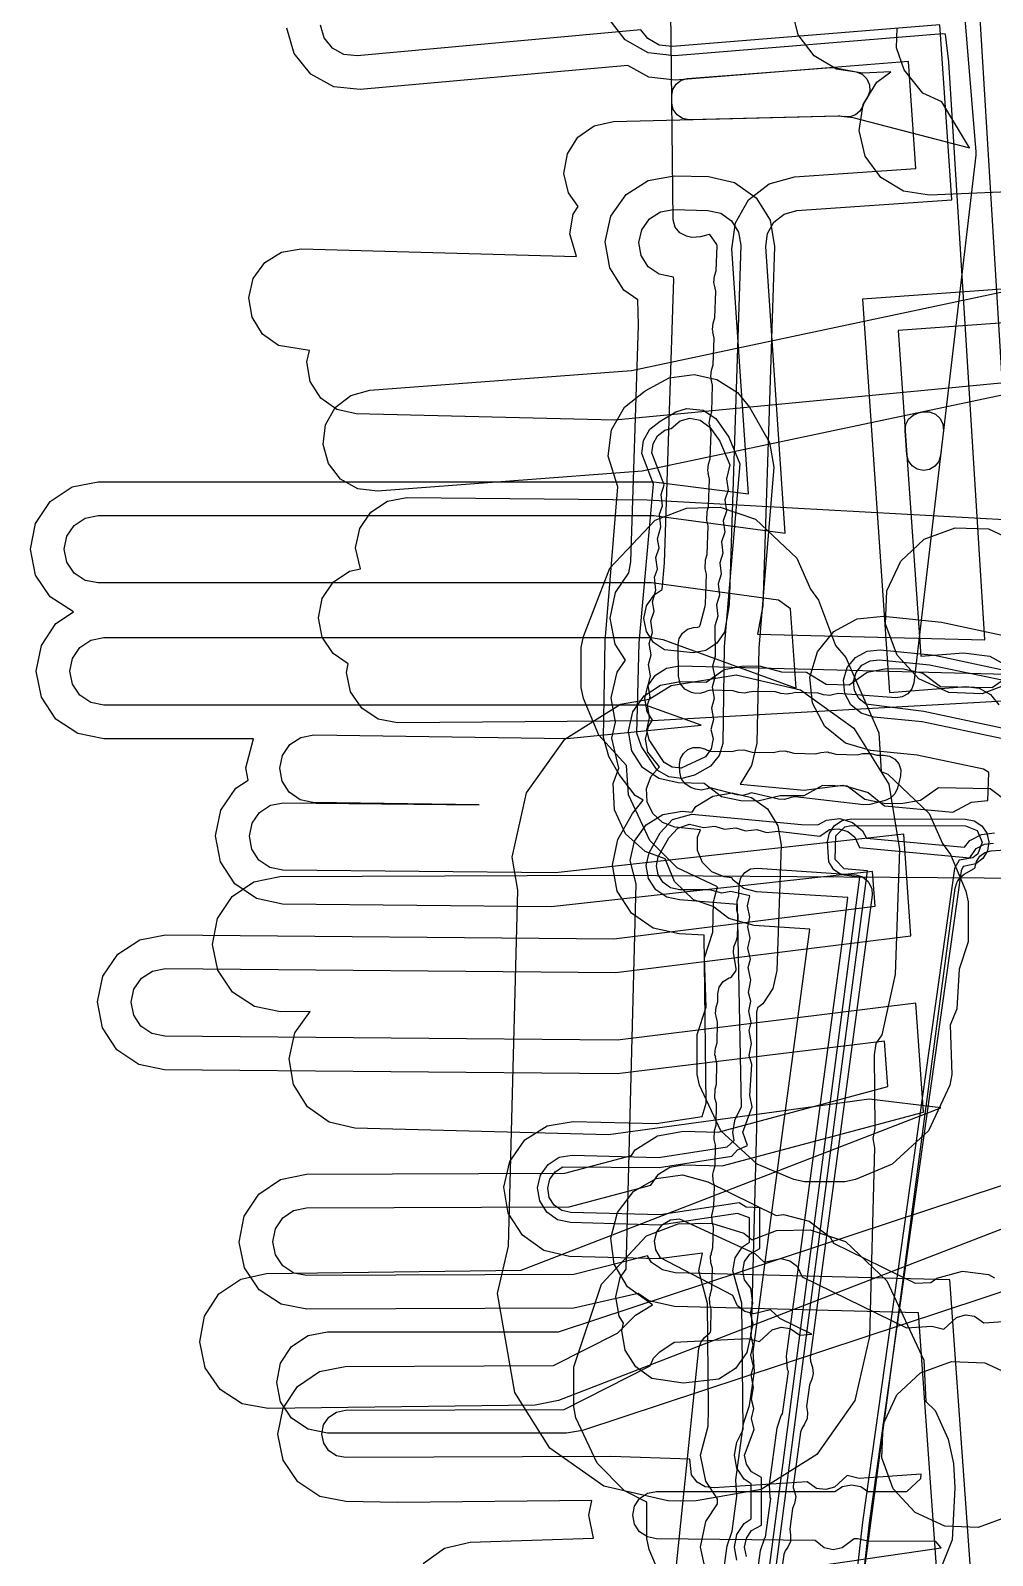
# Model space of a CAD drawing. Header units: metres. Extents: x -3943 to -3664, y 4962 to 6622.
# Drawn here: x -3885.01 to -3856.53, y 5718.5 to 5763.66 of the extents above; entities that cross this region are included whole.
import ezdxf

# ---------------------------------------------------------------- set-up
doc = ezdxf.new("R2010")
doc.units = ezdxf.units.M
for name, color, linetype in [('AI_GREENING_ALLOWED_ZONE', 4, 'Continuous'), ('AI_GREENING_EXCLUSIONS', 1, 'Continuous'), ('AI_GREENING_LAWN', 82, 'Continuous')]:
    doc.layers.add(name, color=color, linetype=linetype)

msp = doc.modelspace()

# ---------------------------------------------------------------- linework, layer by layer
at = {"layer": 'AI_GREENING_ALLOWED_ZONE'}
for points in [[(-3866.026, 5761.73), (-3865.993, 5761.915), (-3865.895, 5762.074), (-3865.745, 5762.186), (-3865.564, 5762.235), (-3861.308, 5762.56), (-3861.174, 5762.552), (-3860.563, 5762.432), (-3860.386, 5762.361), (-3860.249, 5762.227), (-3860.171, 5762.052), (-3860.166, 5761.861), (-3860.232, 5761.682), (-3860.337, 5761.509), (-3860.369, 5761.422), (-3860.455, 5761.273), (-3860.587, 5761.162), (-3860.748, 5761.102), (-3860.921, 5761.101), (-3861.053, 5761.123), (-3861.1, 5761.126), (-3865.511, 5761.017), (-3865.705, 5761.051), (-3865.871, 5761.157), (-3865.983, 5761.319), (-3866.023, 5761.511), (-3866.026, 5761.73)], [(-3858.07, 5751.072), (-3858.124, 5750.897), (-3858.239, 5750.753), (-3858.397, 5750.66), (-3858.578, 5750.631), (-3858.758, 5750.669), (-3858.912, 5750.769), (-3859.019, 5750.918), (-3859.065, 5751.096), (-3859.115, 5751.81), (-3859.095, 5751.987), (-3859.015, 5752.146), (-3858.884, 5752.267), (-3858.719, 5752.334), (-3858.583, 5752.362), (-3858.394, 5752.366), (-3858.218, 5752.3), (-3858.079, 5752.173), (-3857.997, 5752.003), (-3857.983, 5751.815), (-3858.07, 5751.072)]]:
    msp.add_lwpolyline(points, close=True, dxfattribs=at)
at = {"layer": 'AI_GREENING_EXCLUSIONS'}
for points in [[(-3850.925, 5759.097), (-3858.4, 5758.782), (-3859.171, 5758.902), (-3859.838, 5759.308), (-3860.298, 5759.938), (-3860.483, 5760.696), (-3860.363, 5761.467), (-3859.957, 5762.133), (-3859.54, 5762.438), (-3860.374, 5762.395), (-3861.146, 5762.509), (-3861.816, 5762.908), (-3862.282, 5763.534), (-3862.473, 5764.291)], [(-3856.722, 5711.626), (-3857.793, 5726.663), (-3865.923, 5726.869), (-3866.304, 5726.954), (-3866.623, 5727.179), (-3866.744, 5727.371), (-3868.927, 5726.82), (-3876.833, 5726.79), (-3877.216, 5726.864), (-3877.541, 5727.08), (-3877.759, 5727.404), (-3877.837, 5727.786), (-3877.762, 5728.169), (-3877.547, 5728.494), (-3877.223, 5728.712), (-3876.841, 5728.79), (-3869.064, 5728.819), (-3866.643, 5729.468), (-3866.418, 5729.789), (-3866.088, 5729.998), (-3865.703, 5730.064), (-3864.531, 5730.034), (-3858.573, 5731.631), (-3858.803, 5734.853), (-3867.633, 5733.761), (-3881.038, 5733.878), (-3881.42, 5733.957), (-3881.742, 5734.177), (-3881.956, 5734.503), (-3882.029, 5734.886), (-3881.95, 5735.268), (-3881.73, 5735.591), (-3881.404, 5735.805), (-3881.02, 5735.877), (-3867.682, 5735.761), (-3858.945, 5736.851), (-3859.159, 5739.862), (-3869.467, 5738.71), (-3877.545, 5738.789), (-3877.927, 5738.87), (-3878.249, 5739.09), (-3878.462, 5739.417), (-3878.534, 5739.8), (-3878.454, 5740.182), (-3878.234, 5740.504), (-3877.907, 5740.717), (-3877.523, 5740.789), (-3871.728, 5740.727), (-3876.651, 5740.797), (-3877.032, 5740.879), (-3877.354, 5741.1), (-3877.566, 5741.428), (-3877.636, 5741.811), (-3877.555, 5742.193), (-3877.333, 5742.514), (-3877.006, 5742.726), (-3876.622, 5742.797), (-3869.12, 5742.69), (-3865.156, 5743.083), (-3866.805, 5743.683), (-3882.844, 5743.683), (-3883.227, 5743.76), (-3883.551, 5743.976), (-3883.768, 5744.301), (-3883.844, 5744.683), (-3883.768, 5745.066), (-3883.551, 5745.391), (-3883.227, 5745.607), (-3882.844, 5745.683), (-3866.629, 5745.683), (-3866.287, 5745.623), (-3862.345, 5744.188), (-3862.514, 5746.537), (-3862.863, 5746.786), (-3862.863, 5746.786), (-3866.623, 5747.298), (-3883.013, 5747.298), (-3883.396, 5747.374), (-3883.72, 5747.591), (-3883.937, 5747.916), (-3884.013, 5748.298), (-3883.937, 5748.681), (-3883.72, 5749.005), (-3883.396, 5749.222), (-3883.013, 5749.298), (-3866.555, 5749.298), (-3862.67, 5748.778), (-3863.247, 5757.26), (-3863.197, 5757.646), (-3863.004, 5757.984), (-3862.696, 5758.223), (-3862.32, 5758.325), (-3857.731, 5758.649), (-3858.09, 5763.822), (-3866.008, 5763.184), (-3866.396, 5763.229), (-3866.737, 5763.419), (-3866.942, 5763.679), (-3875.345, 5762.907), (-3875.733, 5762.948), (-3876.075, 5763.135), (-3876.32, 5763.439), (-3876.43, 5763.813)], [(-3864.749, 5716.109), (-3864.389, 5718.784), (-3864.241, 5719.216), (-3864.096, 5720.255), (-3864.127, 5720.738), (-3863.902, 5722.41), (-3863.722, 5722.937), (-3863.58, 5723.95), (-3863.617, 5724.532), (-3861.935, 5737.05), (-3863.584, 5737.157), (-3864.338, 5737.358), (-3864.804, 5737.715), (-3865.388, 5737.911), (-3865.943, 5738.46), (-3866.227, 5739.134), (-3866.818, 5739.348), (-3867.395, 5739.874), (-3867.726, 5740.58), (-3867.762, 5741.36), (-3867.598, 5741.812), (-3867.805, 5742.698), (-3867.696, 5743.177), (-3867.82, 5743.899), (-3867.648, 5744.66), (-3867.398, 5745.014), (-3867.707, 5745.485), (-3867.852, 5746.252), (-3867.694, 5747.016), (-3867.299, 5747.595), (-3867.238, 5747.923), (-3867.011, 5754.933), (-3867.036, 5755.686), (-3867.444, 5755.972), (-3867.863, 5756.631), (-3867.998, 5757.399), (-3867.829, 5758.161), (-3867.381, 5758.8), (-3866.723, 5759.219), (-3865.954, 5759.354), (-3864.937, 5759.331), (-3864.17, 5759.16), (-3863.529, 5758.707), (-3863.112, 5758.041), (-3862.983, 5757.267), (-3863.328, 5746.618), (-3863.484, 5745.787), (-3856.757, 5745.612), (-3857.82, 5762.732), (-3857.922, 5763.547), (-3857.999, 5763.556), (-3865.947, 5762.906), (-3866.722, 5763), (-3867.402, 5763.384), (-3867.883, 5763.998)], [(-3863.86, 5715.217), (-3863.398, 5718.651), (-3863.272, 5719.02), (-3863.256, 5719.038), (-3863.096, 5720.185), (-3863.111, 5720.216), (-3863.136, 5720.605), (-3862.911, 5722.277), (-3862.784, 5722.646), (-3862.746, 5722.69), (-3862.57, 5723.946), (-3862.601, 5724.009), (-3862.626, 5724.399), (-3860.953, 5736.85), (-3860.817, 5737.98), (-3863.52, 5738.155), (-3863.897, 5738.255), (-3864.206, 5738.493), (-3864.248, 5738.565), (-3864.476, 5738.599), (-3864.837, 5738.746), (-3865.115, 5739.02), (-3865.266, 5739.38), (-3865.268, 5739.77), (-3865.18, 5739.988), (-3865.935, 5740.071), (-3866.302, 5740.204), (-3866.59, 5740.467), (-3866.755, 5740.82), (-3866.773, 5741.21), (-3866.64, 5741.577), (-3866.386, 5741.855), (-3866.739, 5742.287), (-3866.805, 5742.672), (-3866.719, 5743.052), (-3866.593, 5743.231), (-3866.755, 5743.488), (-3866.821, 5743.873), (-3866.735, 5744.253), (-3866.51, 5744.572), (-3866.18, 5744.78), (-3865.795, 5744.846), (-3855.711, 5744.584), (-3856.901, 5764.02)], [(-3857.793, 5712.583), (-3858.726, 5725.686), (-3865.949, 5725.869), (-3866.71, 5726.04), (-3867.022, 5726.261), (-3868.923, 5725.82), (-3876.829, 5725.79), (-3877.595, 5725.939), (-3878.246, 5726.37), (-3878.682, 5727.017), (-3878.837, 5727.782), (-3878.688, 5728.548), (-3878.257, 5729.199), (-3877.609, 5729.635), (-3876.845, 5729.79), (-3869.197, 5729.819), (-3867.224, 5730.348), (-3867.107, 5730.514), (-3866.447, 5730.931), (-3865.678, 5731.064), (-3864.65, 5731.038), (-3859.629, 5732.383), (-3859.725, 5733.73), (-3867.642, 5732.761), (-3881.046, 5732.878), (-3881.81, 5733.037), (-3882.455, 5733.476), (-3882.883, 5734.128), (-3883.029, 5734.895), (-3882.87, 5735.659), (-3882.431, 5736.304), (-3881.778, 5736.732), (-3881.012, 5736.877), (-3867.74, 5736.762), (-3860.01, 5737.726), (-3860.083, 5738.752), (-3869.6, 5737.704), (-3877.556, 5737.789), (-3878.319, 5737.95), (-3878.963, 5738.39), (-3879.39, 5739.044), (-3879.534, 5739.811), (-3879.373, 5740.575), (-3878.933, 5741.219), (-3878.568, 5741.457), (-3878.636, 5741.826), (-3878.408, 5742.683), (-3882.844, 5742.683), (-3883.61, 5742.836), (-3884.259, 5743.269), (-3884.692, 5743.918), (-3884.844, 5744.683), (-3884.692, 5745.449), (-3884.259, 5746.098), (-3883.741, 5746.443), (-3884.427, 5746.884), (-3884.861, 5747.533), (-3885.013, 5748.298), (-3884.861, 5749.064), (-3884.427, 5749.713), (-3884.427, 5749.713), (-3883.778, 5750.146), (-3883.013, 5750.298), (-3866.555, 5750.298), (-3863.751, 5749.935), (-3864.245, 5757.192), (-3864.145, 5757.965), (-3863.758, 5758.641), (-3863.142, 5759.118), (-3862.39, 5759.323), (-3858.797, 5759.576), (-3859.018, 5762.744), (-3865.928, 5762.187), (-3866.703, 5762.277), (-3867.327, 5762.625), (-3875.255, 5761.911), (-3876.031, 5761.994), (-3876.716, 5762.368), (-3877.206, 5762.975), (-3877.426, 5763.724)], [(-3854.431, 5753.396), (-3867.716, 5752.121), (-3875.372, 5752.307), (-3875.943, 5752.435), (-3876.421, 5752.773), (-3876.734, 5753.268), (-3876.833, 5753.845), (-3876.757, 5754.185), (-3877.669, 5754.329), (-3878.145, 5754.669), (-3878.455, 5755.166), (-3878.55, 5755.743), (-3878.418, 5756.313), (-3878.078, 5756.789), (-3877.581, 5757.099), (-3877.004, 5757.195), (-3868.848, 5756.97), (-3869.048, 5757.638), (-3868.95, 5758.215), (-3868.803, 5758.449), (-3869.089, 5758.855), (-3869.218, 5759.426), (-3869.118, 5760.002), (-3868.804, 5760.497), (-3868.326, 5760.834), (-3867.755, 5760.962), (-3861.076, 5761.127), (-3860.663, 5761.079), (-3857.21, 5760.184), (-3858.031, 5761.548), (-3858.595, 5761.799), (-3859.149, 5762.497), (-3859.375, 5763.147), (-3859.352, 5763.742)], [(-3853.846, 5763.761), (-3853.491, 5758.661), (-3853.59, 5757.887), (-3853.673, 5757.743), (-3853.636, 5757.17), (-3853.738, 5756.4), (-3854.126, 5755.726), (-3854.741, 5755.251), (-3855.491, 5755.047), (-3859.32, 5754.777), (-3858.653, 5745.13), (-3857.388, 5745.227), (-3856.615, 5745.134), (-3855.935, 5744.752), (-3855.453, 5744.14), (-3855.242, 5743.39), (-3855.165, 5742.412), (-3854.853, 5742.012), (-3854.647, 5741.259), (-3854.41, 5737.934), (-3853.969, 5738.106), (-3842.565, 5740.2), (-3830.38, 5742.602)], [(-3843.109, 5755.63), (-3866.9, 5750.606), (-3874.742, 5750.018), (-3875.323, 5750.089), (-3875.833, 5750.377), (-3876.194, 5750.838), (-3876.35, 5751.402), (-3876.279, 5751.983), (-3875.992, 5752.492), (-3875.531, 5752.853), (-3874.967, 5753.01), (-3867.224, 5753.59), (-3843.21, 5758.683)], [(-3855.562, 5756.045), (-3860.385, 5755.705), (-3859.578, 5744.056), (-3857.312, 5744.23), (-3856.925, 5744.183), (-3856.586, 5743.992), (-3856.345, 5743.686)], [(-3864.894, 5717.442), (-3865.172, 5718.741), (-3865.02, 5719.506), (-3864.672, 5720.027), (-3864.672, 5720.181), (-3865.02, 5720.702), (-3865.172, 5721.467), (-3864.953, 5722.332), (-3864.944, 5722.839), (-3864.973, 5725.959), (-3865.223, 5726.932), (-3865.119, 5727.453), (-3866.41, 5727.285), (-3869.054, 5727.356), (-3869.815, 5727.529), (-3870.451, 5727.98), (-3870.867, 5728.641), (-3870.999, 5729.41), (-3870.826, 5730.171), (-3870.375, 5730.808), (-3869.715, 5731.223), (-3868.945, 5731.355), (-3866.485, 5731.288), (-3865.13, 5731.5), (-3865.007, 5731.893), (-3865.064, 5736.867), (-3865.811, 5736.913), (-3866.574, 5737.076), (-3867.217, 5737.519), (-3867.641, 5738.173), (-3867.783, 5738.941), (-3867.62, 5739.704), (-3867.194, 5740.476), (-3866.876, 5740.869), (-3867.115, 5741.008), (-3867.589, 5741.628), (-3867.894, 5742.159), (-3868.049, 5742.722), (-3867.995, 5745.58), (-3867.625, 5750.142), (-3867.913, 5751.056), (-3867.816, 5751.83), (-3867.43, 5752.509), (-3866.814, 5752.988), (-3866.102, 5753.369), (-3865.36, 5753.472), (-3864.692, 5753.325), (-3864.079, 5752.934), (-3863.724, 5752.5), (-3863.137, 5751.462), (-3863.007, 5750.723), (-3863.45, 5745.365), (-3863.509, 5742.557), (-3863.662, 5741.89), (-3864, 5741.344), (-3862.108, 5741.167), (-3860.961, 5741.315), (-3860.213, 5741.093), (-3859.727, 5740.699), (-3857.706, 5740.511), (-3857.155, 5740.809), (-3856.666, 5740.86), (-3856.635, 5741.688), (-3856.801, 5741.785), (-3858.764, 5742.201), (-3860.14, 5742.333), (-3860.887, 5742.557), (-3861.492, 5743.05), (-3861.862, 5743.737), (-3861.941, 5744.513), (-3861.717, 5745.261), (-3861.224, 5745.866), (-3860.537, 5746.236), (-3859.76, 5746.314), (-3858.044, 5746.138), (-3855.97, 5745.697)], [(-3853.384, 5743.954), (-3866.603, 5743.22), (-3874.144, 5743.161), (-3874.718, 5743.27), (-3875.208, 5743.592), (-3875.536, 5744.076), (-3875.655, 5744.649), (-3875.605, 5744.908), (-3876.05, 5745.206), (-3876.376, 5745.692), (-3876.49, 5746.266), (-3876.376, 5746.84), (-3876.051, 5747.327), (-3875.565, 5747.652), (-3875.245, 5747.716), (-3875.386, 5748.341), (-3875.267, 5748.914), (-3874.937, 5749.397), (-3874.447, 5749.718), (-3873.872, 5749.826), (-3866.751, 5749.757), (-3853.844, 5749.051)], [(-3856.275, 5742.695), (-3858.612, 5743.191), (-3860.045, 5743.328), (-3860.419, 5743.44), (-3860.721, 5743.687), (-3860.906, 5744.03), (-3860.945, 5744.418), (-3860.833, 5744.792), (-3860.587, 5745.095), (-3860.243, 5745.28), (-3859.855, 5745.319), (-3858.252, 5745.16), (-3855.86, 5744.652)], [(-3856.077, 5740.81), (-3856.597, 5741.205), (-3858.131, 5741.234), (-3858.666, 5740.858), (-3859.242, 5740.755), (-3859.742, 5740.764), (-3860.313, 5740.889), (-3860.833, 5741.285), (-3861.56, 5741.298), (-3862.119, 5740.996), (-3862.817, 5740.992), (-3863.478, 5740.834), (-3863.978, 5740.844), (-3864.55, 5740.969), (-3865.069, 5741.364), (-3865.837, 5741.379), (-3866.408, 5741.504), (-3866.889, 5741.838), (-3867.205, 5742.33), (-3867.308, 5742.907), (-3867.183, 5743.478), (-3866.849, 5743.959), (-3866.356, 5744.275), (-3865.78, 5744.378), (-3865.013, 5744.364), (-3864.479, 5744.74), (-3863.903, 5744.843), (-3863.403, 5744.834), (-3862.775, 5744.67), (-3862.039, 5744.657), (-3861.456, 5744.297), (-3860.777, 5744.284), (-3860.243, 5744.66), (-3859.667, 5744.763), (-3859.167, 5744.754), (-3858.595, 5744.629), (-3858.075, 5744.233), (-3856.541, 5744.205), (-3856.007, 5744.58)], [(-3856.113, 5742.967), (-3858.566, 5743.488), (-3860.278, 5743.705), (-3860.49, 5743.878), (-3860.619, 5744.118), (-3860.647, 5744.39), (-3860.568, 5744.652), (-3860.396, 5744.863), (-3860.155, 5744.993), (-3859.884, 5745.02), (-3858.394, 5744.878), (-3855.822, 5744.337)], [(-3864.096, 5718.358), (-3864.172, 5718.741), (-3864.096, 5719.124), (-3863.879, 5719.448), (-3863.672, 5719.586), (-3863.672, 5720.622), (-3863.879, 5720.76), (-3864.096, 5721.084), (-3864.172, 5721.467), (-3864.096, 5721.85), (-3863.914, 5722.225), (-3863.948, 5725.969), (-3864.223, 5726.932), (-3864.147, 5727.315), (-3863.93, 5727.639), (-3863.723, 5727.777), (-3863.723, 5728.497), (-3864.082, 5728.628), (-3866.383, 5728.285), (-3869.026, 5728.356), (-3869.407, 5728.443), (-3869.725, 5728.668), (-3869.933, 5728.998), (-3869.999, 5729.383), (-3869.913, 5729.763), (-3869.687, 5730.082), (-3869.357, 5730.29), (-3868.972, 5730.355), (-3866.42, 5730.286), (-3864.391, 5730.604), (-3864.176, 5730.793), (-3864.223, 5731.032), (-3864.147, 5731.415), (-3863.967, 5731.786), (-3864.085, 5737.776), (-3865.797, 5737.913), (-3866.178, 5737.995), (-3866.5, 5738.216), (-3866.712, 5738.543), (-3866.783, 5738.927), (-3866.701, 5739.309), (-3866.375, 5739.9), (-3866.007, 5740.291), (-3865.436, 5740.455), (-3862.191, 5740.145), (-3861.701, 5740.139), (-3861.442, 5740.279), (-3861.053, 5740.32), (-3860.679, 5740.208), (-3860.376, 5739.963), (-3860.258, 5739.744), (-3857.36, 5739.475), (-3857.203, 5739.668), (-3856.86, 5739.854), (-3856.471, 5739.895)], [(-3863.6, 5714.609), (-3860.457, 5738.584), (-3861.004, 5738.651), (-3861.227, 5738.807), (-3861.373, 5739.036), (-3861.414, 5739.628), (-3861.357, 5739.892), (-3861.205, 5740.115), (-3860.978, 5740.263), (-3860.713, 5740.315), (-3857.335, 5740.308), (-3857.073, 5740.256), (-3856.85, 5740.111), (-3856.697, 5739.892), (-3856.637, 5739.633), (-3856.678, 5739.369), (-3856.815, 5739.141), (-3857.028, 5738.979), (-3857.397, 5738.901), (-3857.462, 5738.778), (-3860.183, 5719.465), (-3860.749, 5714.465)], [(-3863.819, 5718.473), (-3863.872, 5718.741), (-3863.819, 5719.009), (-3863.667, 5719.236), (-3863.372, 5719.401), (-3863.372, 5720.807), (-3863.667, 5720.972), (-3863.819, 5721.199), (-3863.872, 5721.467), (-3863.592, 5722.228), (-3863.666, 5722.558), (-3863.598, 5722.852), (-3863.67, 5723.115), (-3863.603, 5723.476), (-3863.675, 5723.854), (-3863.609, 5724.099), (-3863.683, 5724.432), (-3863.615, 5724.723), (-3863.689, 5725.056), (-3863.621, 5725.347), (-3863.695, 5725.678), (-3863.627, 5725.971), (-3863.689, 5726.418), (-3863.87, 5726.664), (-3863.923, 5726.932), (-3863.87, 5727.2), (-3863.718, 5727.427), (-3863.423, 5727.592), (-3863.423, 5728.796), (-3863.82, 5728.811), (-3864.027, 5728.94), (-3866.375, 5728.584), (-3869.018, 5728.656), (-3869.285, 5728.716), (-3869.508, 5728.874), (-3869.653, 5729.105), (-3869.699, 5729.375), (-3869.639, 5729.641), (-3869.481, 5729.864), (-3869.25, 5730.009), (-3866.401, 5729.986), (-3864.244, 5730.323), (-3864.085, 5730.509), (-3863.786, 5730.638), (-3863.923, 5731.032), (-3863.645, 5731.79), (-3863.72, 5732.121), (-3863.66, 5733.038), (-3863.732, 5733.301), (-3863.667, 5733.662), (-3863.74, 5734.042), (-3863.675, 5734.286), (-3863.75, 5734.616), (-3863.682, 5734.91), (-3863.755, 5735.173), (-3863.69, 5735.534), (-3863.762, 5735.913), (-3863.697, 5736.158), (-3863.772, 5736.488), (-3863.704, 5736.782), (-3863.779, 5737.112), (-3863.712, 5737.406), (-3863.787, 5737.736), (-3863.719, 5738.03), (-3864.28, 5738.161), (-3864.549, 5738.113), (-3864.902, 5738.211), (-3865.793, 5738.213), (-3866.06, 5738.27), (-3866.285, 5738.425), (-3866.433, 5738.654), (-3866.483, 5738.923), (-3866.426, 5739.19), (-3866.116, 5739.748), (-3865.847, 5740.037), (-3865.5, 5740.154), (-3865.087, 5740.057), (-3864.751, 5740.101), (-3864.465, 5740.006), (-3864.128, 5740.05), (-3863.843, 5739.956), (-3863.506, 5740), (-3863.221, 5739.906), (-3862.884, 5739.95), (-3861.643, 5739.8), (-3861.353, 5739.993), (-3861.081, 5740.021), (-3860.819, 5739.943), (-3860.607, 5739.771), (-3860.47, 5739.462), (-3857.203, 5739.159), (-3857.011, 5739.437), (-3856.771, 5739.568), (-3856.499, 5739.596)], [(-3863.425, 5714.403), (-3860.231, 5738.775), (-3860.923, 5738.834), (-3861.186, 5739.109), (-3861.174, 5739.813), (-3860.903, 5740.078), (-3860.714, 5740.115), (-3857.335, 5740.108), (-3856.989, 5739.967), (-3856.837, 5739.625), (-3856.964, 5739.274), (-3857.116, 5739.159), (-3857.522, 5739.092), (-3857.655, 5738.84), (-3860.381, 5719.49), (-3860.971, 5714.276)], [(-3849.831, 5730.652), (-3869.379, 5723.087), (-3870.075, 5722.952), (-3877.974, 5722.849), (-3878.742, 5722.991), (-3879.396, 5723.416), (-3879.838, 5724.059), (-3880, 5724.822), (-3879.858, 5725.59), (-3879.433, 5726.244), (-3878.79, 5726.686), (-3878.027, 5726.848), (-3870.487, 5726.947), (-3858.065, 5731.754), (-3860.179, 5732.01), (-3867.9, 5730.954), (-3875.414, 5731.158), (-3876.175, 5731.33), (-3876.812, 5731.781), (-3877.227, 5732.442), (-3877.359, 5733.211), (-3877.186, 5733.972), (-3876.737, 5734.606), (-3877.615, 5734.602), (-3878.381, 5734.752), (-3879.032, 5735.183), (-3879.468, 5735.83), (-3879.623, 5736.594), (-3879.474, 5737.36), (-3879.043, 5738.011), (-3878.396, 5738.447), (-3877.631, 5738.602), (-3867.869, 5738.642), (-3848.455, 5738.511)], [(-3852.067, 5727.687), (-3868.672, 5722.2), (-3869.142, 5722.124), (-3876.222, 5722.124), (-3876.796, 5722.238), (-3877.283, 5722.563), (-3877.608, 5723.05), (-3877.722, 5723.624), (-3877.608, 5724.198), (-3877.283, 5724.684), (-3876.796, 5725.01), (-3876.222, 5725.124), (-3869.384, 5725.124), (-3853.009, 5730.536)], [(-3873.387, 5718.261), (-3872.752, 5718.715), (-3871.992, 5718.892), (-3868.346, 5719.01), (-3868.483, 5719.696), (-3868.397, 5720.127), (-3874.133, 5720.068), (-3875.679, 5720.099), (-3876.445, 5720.248), (-3877.095, 5720.679), (-3877.531, 5721.326), (-3877.687, 5722.091), (-3877.537, 5722.857), (-3877.106, 5723.508), (-3876.459, 5723.944), (-3875.694, 5724.099), (-3869.525, 5724.122), (-3867.634, 5725.081), (-3867.103, 5725.614), (-3866.602, 5725.92), (-3867.34, 5726.451), (-3867.731, 5727.126), (-3867.835, 5727.9), (-3867.635, 5728.654), (-3867.161, 5729.274), (-3866.486, 5729.666), (-3865.713, 5729.769), (-3864.959, 5729.569), (-3862.94, 5728.566), (-3862.717, 5728.596), (-3861.963, 5728.395), (-3861.342, 5727.922), (-3861.241, 5727.746), (-3858.821, 5726.56), (-3858.354, 5726.579), (-3858.176, 5726.716), (-3857.422, 5726.919), (-3856.648, 5726.818), (-3856.472, 5726.717)], [(-3864.086, 5717.847), (-3858.048, 5718.727), (-3858.211, 5718.912), (-3860.229, 5718.927), (-3860.516, 5718.996), (-3860.623, 5718.996), (-3860.978, 5718.721), (-3861.246, 5718.67), (-3861.514, 5718.725), (-3861.779, 5718.939), (-3866.483, 5718.996), (-3866.75, 5719.049), (-3866.978, 5719.201), (-3867.129, 5719.428), (-3867.183, 5719.696), (-3867.129, 5719.964), (-3866.978, 5720.191), (-3866.75, 5720.343), (-3866.483, 5720.396), (-3861.196, 5720.396), (-3860.97, 5720.545), (-3860.702, 5720.596), (-3860.434, 5720.541), (-3860.221, 5720.396), (-3859.069, 5720.396), (-3858.658, 5720.779), (-3858.643, 5720.905), (-3860.475, 5720.783), (-3860.832, 5720.869), (-3861.206, 5720.523), (-3861.47, 5720.452), (-3861.741, 5720.487), (-3862.021, 5720.681), (-3864.772, 5720.498), (-3865.043, 5720.533), (-3865.279, 5720.67), (-3865.446, 5720.886), (-3865.49, 5721.352), (-3867.832, 5721.429), (-3875.684, 5721.399), (-3875.952, 5721.451), (-3876.18, 5721.602), (-3876.332, 5721.828), (-3876.387, 5722.096), (-3876.334, 5722.364), (-3876.184, 5722.592), (-3875.957, 5722.744), (-3875.689, 5722.799), (-3869.212, 5722.823), (-3866.665, 5724.115), (-3866.572, 5724.341), (-3866.379, 5724.534), (-3865.961, 5724.817), (-3863.784, 5724.925), (-3863.427, 5724.84), (-3863.053, 5725.186), (-3862.789, 5725.257), (-3862.518, 5725.222), (-3862.238, 5725.028), (-3861.879, 5725.052), (-3862.832, 5725.52), (-3863.1, 5725.772), (-3863.596, 5725.658), (-3863.86, 5725.728), (-3864.077, 5725.894), (-3864.224, 5726.202), (-3866.364, 5727.311), (-3866.501, 5727.547), (-3866.538, 5727.817), (-3866.468, 5728.081), (-3866.302, 5728.299), (-3866.066, 5728.436), (-3865.795, 5728.472), (-3863.563, 5727.437), (-3863.296, 5727.185), (-3862.799, 5727.298), (-3862.535, 5727.228), (-3862.318, 5727.062), (-3862.171, 5726.755), (-3859.081, 5725.239), (-3858.33, 5725.29), (-3857.973, 5725.204), (-3857.599, 5725.551), (-3857.335, 5725.622), (-3857.064, 5725.587), (-3856.784, 5725.393), (-3852.877, 5725.655)], [(-3866.246, 5717.596), (-3866.699, 5718.679), (-3866.764, 5719.002), (-3866.764, 5720.075), (-3867.424, 5720.418), (-3868.234, 5721.229), (-3868.865, 5722.575), (-3868.93, 5722.898), (-3868.93, 5724.085), (-3868.108, 5726.536), (-3866.771, 5727.966), (-3865.84, 5728.316), (-3864.846, 5728.343), (-3863.897, 5728.043), (-3863.897, 5728.043), (-3863.645, 5727.848), (-3862.923, 5728.119), (-3861.929, 5728.146), (-3860.879, 5727.794), (-3859.655, 5726.635), (-3858.569, 5724.281), (-3858.504, 5723.055), (-3858.229, 5722.795), (-3857.844, 5721.939), (-3857.688, 5721.219), (-3857.649, 5720.503), (-3857.727, 5718.958), (-3858.121, 5717.973)]]:
    msp.add_lwpolyline(points, dxfattribs=at)
for points in [[(-3866.722, 5756.664), (-3866.931, 5756.993), (-3866.999, 5757.377), (-3866.914, 5757.758), (-3866.69, 5758.077), (-3866.361, 5758.287), (-3865.976, 5758.354), (-3864.959, 5758.332), (-3864.576, 5758.246), (-3864.255, 5758.019), (-3864.047, 5757.687), (-3863.982, 5757.299), (-3864.328, 5746.65), (-3864.468, 5745.839), (-3864.688, 5745.517), (-3865.014, 5745.303), (-3865.398, 5745.23), (-3866.243, 5745.314), (-3866.566, 5745.533), (-3866.78, 5745.86), (-3866.853, 5746.243), (-3866.773, 5746.625), (-3866.553, 5746.947), (-3866.314, 5747.104), (-3866.239, 5747.891), (-3865.966, 5756.292), (-3865.976, 5756.354), (-3866.402, 5756.44), (-3866.722, 5756.664)], [(-3865.73, 5741.511), (-3866.117, 5741.562), (-3866.455, 5741.758), (-3866.922, 5742.452), (-3867.057, 5742.847), (-3866.996, 5745.525), (-3866.572, 5750.226), (-3866.916, 5751.128), (-3866.867, 5751.515), (-3866.674, 5751.854), (-3866.366, 5752.094), (-3865.906, 5752.37), (-3865.59, 5752.466), (-3865.102, 5752.412), (-3864.723, 5752.165), (-3864.333, 5751.617), (-3864.009, 5750.822), (-3864.471, 5745.419), (-3864.513, 5742.544), (-3864.625, 5742.189), (-3864.885, 5741.873), (-3865.353, 5741.611), (-3865.73, 5741.511)], [(-3866.02, 5741.846), (-3866.256, 5741.983), (-3866.693, 5742.658), (-3866.765, 5742.943), (-3866.685, 5743.303), (-3866.743, 5743.685), (-3866.669, 5743.926), (-3866.73, 5744.262), (-3866.652, 5744.55), (-3866.714, 5744.885), (-3866.635, 5745.174), (-3866.697, 5745.509), (-3866.598, 5745.834), (-3866.646, 5746.182), (-3866.552, 5746.468), (-3866.6, 5746.737), (-3866.502, 5747.09), (-3866.539, 5747.474), (-3866.452, 5747.712), (-3866.496, 5748.048), (-3866.402, 5748.334), (-3866.45, 5748.602), (-3866.351, 5748.956), (-3866.389, 5749.34), (-3866.301, 5749.578), (-3866.345, 5749.916), (-3866.251, 5750.2), (-3866.616, 5751.149), (-3866.582, 5751.42), (-3866.447, 5751.658), (-3866.232, 5751.825), (-3866.045, 5751.877), (-3865.774, 5752.101), (-3865.492, 5752.174), (-3865.182, 5752.121), (-3864.897, 5751.911), (-3864.609, 5751.5), (-3864.309, 5750.8), (-3864.405, 5750.385), (-3864.361, 5750.047), (-3864.455, 5749.763), (-3864.411, 5749.425), (-3864.506, 5749.141), (-3864.461, 5748.805), (-3864.556, 5748.519), (-3864.512, 5748.183), (-3864.606, 5747.897), (-3864.562, 5747.561), (-3864.656, 5747.275), (-3864.612, 5746.939), (-3864.706, 5746.653), (-3864.662, 5746.317), (-3864.756, 5746.031), (-3864.74, 5745.124), (-3864.818, 5744.834), (-3864.756, 5744.501), (-3864.835, 5744.21), (-3864.773, 5743.877), (-3864.852, 5743.586), (-3864.79, 5743.253), (-3864.869, 5742.963), (-3864.806, 5742.696), (-3864.861, 5742.391), (-3865.029, 5742.146), (-3865.749, 5741.81), (-3866.02, 5741.846)], [(-3861.181, 5745.447), (-3860.874, 5745.091), (-3859.897, 5742.856), (-3859.832, 5741.718), (-3859.629, 5741.634), (-3858.405, 5740.475), (-3858.009, 5739.581), (-3857.773, 5739.26), (-3857.32, 5738.176), (-3857.255, 5737.854), (-3857.255, 5736.667), (-3857.522, 5735.861), (-3857.587, 5734.686), (-3857.788, 5734.206), (-3857.733, 5732.744), (-3857.798, 5732.422), (-3858.428, 5731.075), (-3859.502, 5730.087), (-3860.585, 5729.634), (-3860.908, 5729.569), (-3862.095, 5729.569), (-3862.418, 5729.634), (-3863.501, 5730.087), (-3864.575, 5731.075), (-3865.206, 5732.422), (-3865.271, 5732.744), (-3865.271, 5733.932), (-3865.005, 5734.734), (-3865.06, 5736.196), (-3864.813, 5736.954), (-3864.793, 5737.854), (-3864.675, 5738.302), (-3865.864, 5738.867), (-3866.674, 5739.677), (-3867.305, 5741.024), (-3867.37, 5741.889), (-3868.189, 5742.793), (-3868.642, 5743.877), (-3868.707, 5744.199), (-3868.707, 5745.386), (-3868.642, 5745.709), (-3867.859, 5747.733), (-3866.522, 5749.163), (-3865.591, 5749.513), (-3864.597, 5749.54), (-3863.547, 5749.188), (-3862.323, 5748.029), (-3861.92, 5747.111), (-3861.687, 5746.792), (-3861.181, 5745.447)], [(-3857.634, 5748.936), (-3856.648, 5748.897), (-3855.766, 5748.488), (-3855.119, 5747.789), (-3854.778, 5746.872), (-3854.817, 5745.886), (-3855.226, 5745.004), (-3855.925, 5744.357), (-3856.842, 5744.016), (-3857.828, 5744.055), (-3858.71, 5744.464), (-3859.357, 5745.163), (-3859.698, 5746.08), (-3859.659, 5747.066), (-3859.25, 5747.948), (-3858.551, 5748.595), (-3857.634, 5748.936)], [(-3867.546, 5743.713), (-3866.693, 5743.859), (-3866.041, 5744.263), (-3864.116, 5744.578), (-3862.217, 5744.132), (-3860.632, 5742.994), (-3859.604, 5741.336), (-3859.289, 5739.41), (-3859.416, 5735.704), (-3859.811, 5733.92), (-3859.982, 5733.662), (-3860.036, 5733.328), (-3860.015, 5731.142), (-3860.076, 5730.851), (-3860.029, 5730.575), (-3860.177, 5724.988), (-3860.608, 5723.085), (-3861.734, 5721.493), (-3863.385, 5720.452), (-3865.307, 5720.122), (-3865.781, 5720.106), (-3866.14, 5720.116), (-3868.042, 5720.548), (-3869.635, 5721.675), (-3870.675, 5723.325), (-3871.182, 5726.253), (-3870.862, 5727.663), (-3870.588, 5738.197), (-3870.756, 5739.179), (-3870.324, 5741.081), (-3869.197, 5742.674), (-3867.546, 5743.713)], [(-3862.882, 5740.107), (-3862.787, 5739.53), (-3862.914, 5735.824), (-3863.032, 5735.288), (-3863.335, 5734.831), (-3863.492, 5734.72), (-3863.52, 5734.591), (-3863.514, 5731.187), (-3863.676, 5725.081), (-3863.805, 5724.51), (-3864.143, 5724.032), (-3864.638, 5723.72), (-3865.687, 5723.605), (-3866.617, 5723.744), (-3867.095, 5724.082), (-3867.407, 5724.577), (-3867.505, 5725.154), (-3867.455, 5725.377), (-3867.584, 5725.583), (-3867.683, 5726.159), (-3867.554, 5726.73), (-3867.379, 5726.978), (-3867.082, 5738.386), (-3867.257, 5739.084), (-3867.128, 5739.655), (-3866.79, 5740.133), (-3866.294, 5740.445), (-3865.717, 5740.543), (-3865.426, 5740.516), (-3865.31, 5740.677), (-3864.813, 5740.986), (-3864.235, 5741.08), (-3863.665, 5740.946), (-3863.19, 5740.605), (-3862.882, 5740.107)], [(-3857.746, 5724.245), (-3856.76, 5724.206), (-3855.878, 5723.797), (-3855.231, 5723.098), (-3854.89, 5722.181), (-3854.929, 5721.195), (-3855.338, 5720.313), (-3856.037, 5719.666), (-3856.954, 5719.325), (-3857.94, 5719.364), (-3858.822, 5719.773), (-3859.469, 5720.472), (-3859.81, 5721.389), (-3859.771, 5722.375), (-3859.362, 5723.257), (-3858.663, 5723.904), (-3857.746, 5724.245)]]:
    msp.add_lwpolyline(points, close=True, dxfattribs=at)
at = {"layer": 'AI_GREENING_LAWN'}
for points in [[(-3857.418, 5764.846), (-3857.026, 5760.069), (-3857.027, 5759.97), (-3858.858, 5744.34), (-3858.916, 5744.159), (-3859.036, 5744.013), (-3859.203, 5743.922), (-3859.391, 5743.899), (-3861.088, 5744.021), (-3861.282, 5743.982), (-3861.283, 5743.987), (-3861.347, 5743.97), (-3861.536, 5743.99), (-3861.694, 5744.038), (-3862.353, 5744.057), (-3862.531, 5744.017), (-3862.532, 5744.023), (-3862.606, 5744.002), (-3862.795, 5744.022), (-3862.953, 5744.071), (-3863.612, 5744.089), (-3863.79, 5744.05), (-3863.792, 5744.056), (-3863.866, 5744.035), (-3864.055, 5744.055), (-3864.213, 5744.104), (-3864.872, 5744.122), (-3864.989, 5744.096), (-3865.024, 5744.078), (-3865.191, 5744.028), (-3865.365, 5744.038), (-3865.441, 5744.056), (-3865.638, 5744.152), (-3865.775, 5744.324), (-3865.825, 5744.537), (-3865.836, 5745.475), (-3865.804, 5745.657), (-3865.708, 5745.815), (-3865.562, 5745.927), (-3865.385, 5745.979), (-3865.251, 5745.992), (-3865.208, 5746.005), (-3865.188, 5746.046), (-3865.037, 5746.616), (-3865.029, 5746.672), (-3865, 5747.561), (-3865.038, 5747.718), (-3865.029, 5747.985), (-3864.981, 5748.139), (-3864.954, 5748.988), (-3864.992, 5749.144), (-3864.983, 5749.412), (-3864.935, 5749.565), (-3864.907, 5750.374), (-3864.946, 5750.552), (-3864.94, 5750.554), (-3864.96, 5750.628), (-3864.939, 5750.817), (-3864.889, 5750.974), (-3864.862, 5751.766), (-3864.901, 5751.944), (-3864.894, 5751.945), (-3864.915, 5752.019), (-3864.893, 5752.208), (-3864.844, 5752.366), (-3864.817, 5753.157), (-3864.856, 5753.335), (-3864.849, 5753.337), (-3864.87, 5753.411), (-3864.848, 5753.6), (-3864.799, 5753.757), (-3864.772, 5754.548), (-3864.81, 5754.727), (-3864.804, 5754.728), (-3864.825, 5754.802), (-3864.803, 5754.991), (-3864.754, 5755.149), (-3864.727, 5755.94), (-3864.765, 5756.118), (-3864.759, 5756.12), (-3864.779, 5756.194), (-3864.758, 5756.383), (-3864.708, 5756.54), (-3864.683, 5757.279), (-3864.689, 5757.32), (-3864.708, 5757.356), (-3864.885, 5757.584), (-3864.919, 5757.614), (-3864.964, 5757.609), (-3865.172, 5757.544), (-3865.429, 5757.533), (-3865.591, 5757.569), (-3865.791, 5757.663), (-3865.931, 5757.836), (-3865.983, 5758.051), (-3866.055, 5764.228)], [(-3860.737, 5714.924), (-3857.635, 5738.263), (-3857.589, 5738.414), (-3857.568, 5738.458), (-3857.484, 5738.581), (-3857.367, 5738.674), (-3857.076, 5738.842), (-3857.045, 5738.868), (-3857.03, 5738.95), (-3857.023, 5738.948), (-3857.002, 5739.051), (-3856.903, 5739.207), (-3856.754, 5739.316), (-3856.575, 5739.363), (-3853.376, 5739.601)], [(-3866.263, 5714.569), (-3865.224, 5724.628), (-3865.171, 5724.805), (-3865.058, 5724.951), (-3864.914, 5725.078), (-3864.885, 5725.117), (-3864.874, 5725.164), (-3864.859, 5725.791), (-3864.899, 5725.952), (-3864.909, 5726.141), (-3864.884, 5726.214), (-3864.891, 5726.216), (-3864.842, 5726.392), (-3864.826, 5727.009), (-3864.867, 5727.169), (-3864.877, 5727.359), (-3864.852, 5727.431), (-3864.858, 5727.433), (-3864.858, 5727.433), (-3864.809, 5727.609), (-3864.794, 5728.226), (-3864.834, 5728.386), (-3864.845, 5728.576), (-3864.82, 5728.649), (-3864.826, 5728.65), (-3864.777, 5728.826), (-3864.762, 5729.443), (-3864.802, 5729.604), (-3864.812, 5729.793), (-3864.788, 5729.866), (-3864.794, 5729.868), (-3864.745, 5730.044), (-3864.73, 5730.661), (-3864.769, 5730.816), (-3864.763, 5731.08), (-3864.715, 5731.243), (-3864.707, 5731.882), (-3864.748, 5732.037), (-3864.744, 5732.305), (-3864.699, 5732.459), (-3864.69, 5733.076), (-3864.732, 5733.254), (-3864.726, 5733.255), (-3864.748, 5733.329), (-3864.73, 5733.518), (-3864.683, 5733.677), (-3864.674, 5734.294), (-3864.716, 5734.471), (-3864.71, 5734.473), (-3864.732, 5734.547), (-3864.714, 5734.736), (-3864.667, 5734.894), (-3864.664, 5735.136), (-3864.62, 5735.333), (-3864.501, 5735.498), (-3864.327, 5735.601), (-3864.286, 5735.615), (-3864.25, 5735.648), (-3864.144, 5735.796), (-3864.125, 5735.838), (-3864.123, 5735.883), (-3864.195, 5736.344), (-3864.19, 5736.525), (-3864.123, 5736.687), (-3864.082, 5736.817), (-3864.06, 5737.457), (-3864.098, 5737.613), (-3864.089, 5737.881), (-3864.04, 5738.034), (-3864.028, 5738.375), (-3863.981, 5738.569), (-3863.863, 5738.729), (-3863.692, 5738.83), (-3863.494, 5738.856), (-3860.582, 5738.658), (-3860.378, 5738.598), (-3860.217, 5738.46), (-3860.188, 5738.421), (-3860.103, 5738.247), (-3860.091, 5738.054), (-3861.925, 5724.36), (-3861.916, 5724.254), (-3861.858, 5724.067), (-3861.836, 5723.893), (-3861.876, 5723.721), (-3861.951, 5723.548), (-3862.038, 5722.909), (-3862.013, 5722.733), (-3862.022, 5722.551), (-3862.095, 5722.384), (-3862.179, 5722.261), (-3862.22, 5722.155), (-3862.437, 5720.549), (-3862.436, 5720.513), (-3862.425, 5720.478), (-3862.41, 5720.449), (-3862.356, 5720.245), (-3862.391, 5720.037), (-3862.449, 5719.891), (-3862.532, 5719.275), (-3862.508, 5719.098), (-3862.516, 5718.917), (-3862.589, 5718.75), (-3862.667, 5718.634), (-3862.707, 5718.531), (-3863.221, 5714.947)]]:
    msp.add_lwpolyline(points, dxfattribs=at)
msp.add_lwpolyline([(-3861.352, 5742.268), (-3861.35, 5742.275), (-3861.174, 5742.226), (-3860.538, 5742.21), (-3860.381, 5742.25), (-3860.124, 5742.246), (-3859.955, 5742.199), (-3859.755, 5742.203), (-3859.576, 5742.173), (-3859.419, 5742.082), (-3859.305, 5741.94), (-3859.25, 5741.767), (-3859.259, 5741.585), (-3859.347, 5741.221), (-3859.421, 5741.055), (-3859.549, 5740.927), (-3859.713, 5740.853), (-3860.167, 5740.74), (-3860.344, 5740.729), (-3862.376, 5740.961), (-3862.501, 5740.943), (-3862.549, 5740.922), (-3862.704, 5740.883), (-3862.863, 5740.895), (-3863.627, 5741.078), (-3863.665, 5741.08), (-3863.701, 5741.072), (-3863.773, 5741.043), (-3863.93, 5741.007), (-3864.09, 5741.023), (-3864.849, 5741.224), (-3864.886, 5741.228), (-3864.923, 5741.221), (-3864.98, 5741.199), (-3865.151, 5741.167), (-3865.322, 5741.195), (-3865.458, 5741.243), (-3865.631, 5741.347), (-3865.749, 5741.512), (-3865.792, 5741.709), (-3865.795, 5741.929), (-3865.767, 5742.099), (-3865.683, 5742.25), (-3865.552, 5742.364), (-3865.39, 5742.425), (-3865.374, 5742.429), (-3865.197, 5742.431), (-3865.03, 5742.372), (-3864.999, 5742.354), (-3864.883, 5742.322), (-3864.247, 5742.307), (-3864.087, 5742.347), (-3863.897, 5742.357), (-3863.824, 5742.333), (-3863.823, 5742.339), (-3863.647, 5742.29), (-3863.011, 5742.275), (-3862.851, 5742.315), (-3862.661, 5742.325), (-3862.588, 5742.3), (-3862.586, 5742.307), (-3862.41, 5742.258), (-3861.775, 5742.242), (-3861.614, 5742.283), (-3861.425, 5742.293), (-3861.352, 5742.268)], close=True, dxfattribs=at)

doc.saveas('drawing.dxf')
